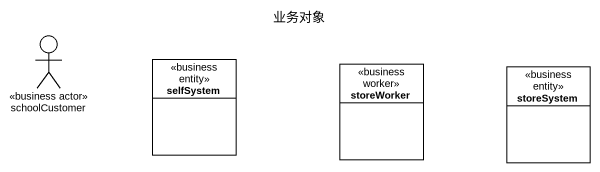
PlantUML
@startuml
title 业务对象
allowmixing
hide circle
hide empty members
actor schoolCustomer <<business actor>>
class selfSystem <<business entity>>
class storeWorker <<business worker>>
class storeSystem <<business entity>>
@enduml
